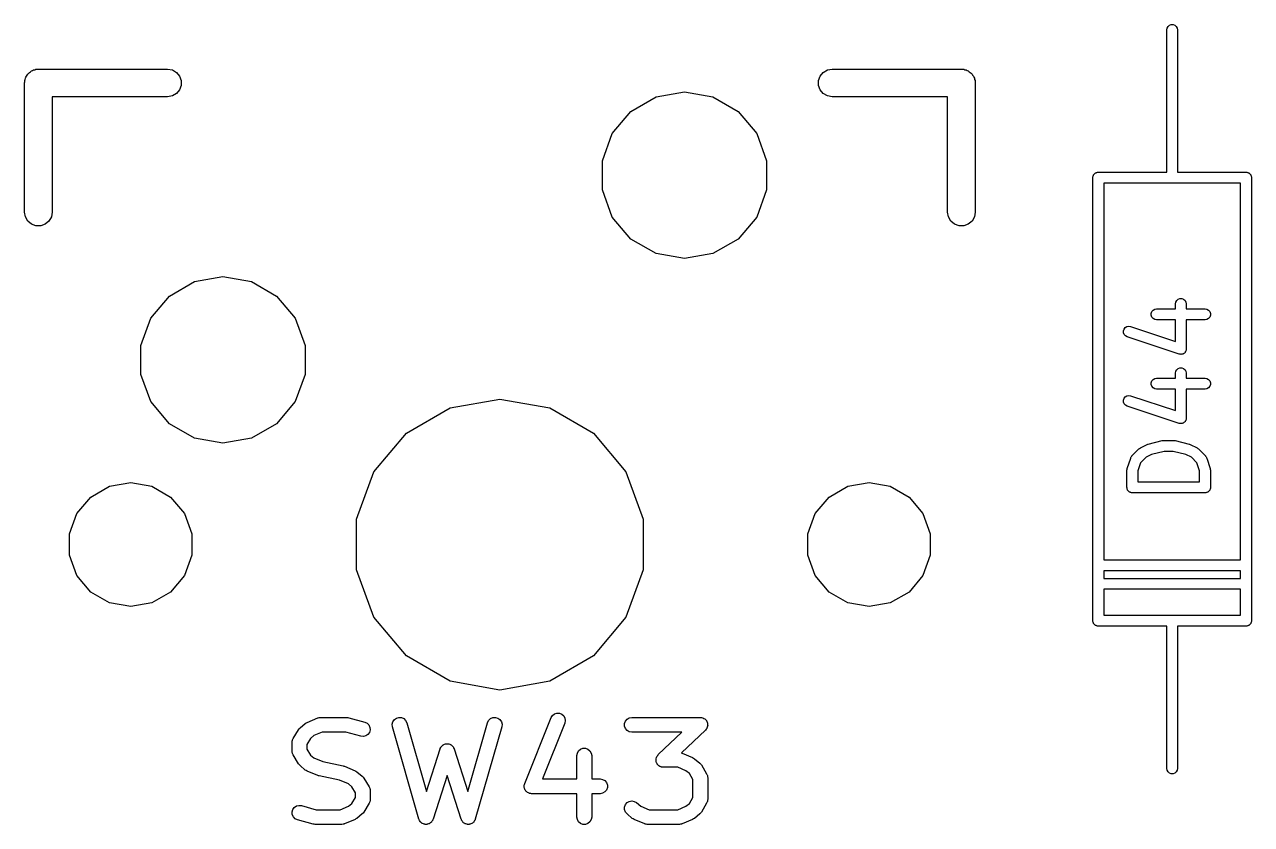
# Model space of a CAD drawing. Extents: x 30 to 168, y -145 to -27.
# Drawn here: x 95.21 to 112.09, y -120.85 to -109.85 of the extents above; entities that cross this region are included whole.
import ezdxf

# ---------------------------------------------------------------- set-up
doc = ezdxf.new("R2010")
doc.units = 0
doc.header["$MEASUREMENT"] = 0
doc.layers.add('BLACK', color=7, linetype='CONTINUOUS')

msp = doc.modelspace()

# ---------------------------------------------------------------- linework, layer by layer
at = {"layer": 'Black'}
for p, q in [((110.925, -109.92), (110.93, -109.894)), ((110.93, -109.894), (110.943, -109.872)), ((110.943, -109.872), (110.962, -109.855)), ((110.962, -109.855), (110.987, -109.846)), ((110.987, -109.846), (111.013, -109.846)), ((111.013, -109.846), (111.037, -109.855)), ((111.037, -109.855), (111.057, -109.872)), ((111.057, -109.872), (111.07, -109.894)), ((111.07, -109.894), (111.075, -109.92)), ((110.925, -111.19), (110.925, -109.92)), ((111.075, -109.92), (111.075, -111.19)), ((95.221, -110.585), (95.2293, -110.57)), ((95.2293, -110.57), (95.235, -110.555)), ((95.235, -110.555), (95.2457, -110.542)), ((95.2457, -110.542), (95.2541, -110.528)), ((95.2541, -110.528), (95.2668, -110.517)), ((95.2668, -110.517), (95.2775, -110.504)), ((95.2775, -110.504), (95.292, -110.496)), ((95.292, -110.496), (95.3047, -110.485)), ((95.3047, -110.485), (95.3204, -110.479)), ((95.3204, -110.479), (95.3348, -110.471)), ((95.3348, -110.471), (95.3513, -110.468)), ((95.3513, -110.468), (95.3669, -110.462)), ((95.3669, -110.462), (95.3836, -110.462)), ((95.3836, -110.462), (95.4, -110.459)), ((95.4, -110.459), (97.178, -110.459)), ((97.178, -110.459), (97.2432, -110.471)), ((97.2432, -110.471), (97.3005, -110.504)), ((97.3005, -110.504), (97.343, -110.555)), ((97.343, -110.555), (97.3656, -110.617)), ((106.134, -110.617), (106.157, -110.555)), ((106.157, -110.555), (106.2, -110.504)), ((106.2, -110.504), (106.257, -110.471)), ((106.257, -110.471), (106.322, -110.459)), ((106.322, -110.459), (108.1, -110.459)), ((108.1, -110.459), (108.116, -110.462)), ((108.116, -110.462), (108.133, -110.462)), ((108.133, -110.462), (108.149, -110.468)), ((108.149, -110.468), (108.165, -110.471)), ((108.165, -110.471), (108.18, -110.479)), ((108.18, -110.479), (108.195, -110.485)), ((108.195, -110.485), (108.208, -110.496)), ((108.208, -110.496), (108.222, -110.504)), ((108.222, -110.504), (108.233, -110.517)), ((108.233, -110.517), (108.246, -110.528)), ((108.246, -110.528), (108.254, -110.542)), ((108.254, -110.542), (108.265, -110.555)), ((108.265, -110.555), (108.271, -110.57)), ((108.271, -110.57), (108.279, -110.585)), ((95.2095, -110.65), (95.2124, -110.634)), ((95.2095, -112.428), (95.2095, -110.65)), ((95.2124, -110.617), (95.2181, -110.601)), ((95.2124, -110.634), (95.2124, -110.617)), ((95.2181, -110.601), (95.221, -110.585)), ((97.3656, -110.683), (97.343, -110.745)), ((97.3656, -110.617), (97.3656, -110.683)), ((106.134, -110.683), (106.134, -110.617)), ((106.157, -110.745), (106.134, -110.683)), ((108.279, -110.585), (108.282, -110.601)), ((108.282, -110.601), (108.288, -110.617)), ((108.288, -110.617), (108.288, -110.634)), ((108.288, -110.634), (108.29, -110.65)), ((108.29, -110.65), (108.29, -112.428)), ((97.178, -110.84), (95.5905, -110.84)), ((95.5905, -110.84), (95.5905, -112.428)), ((97.2432, -110.829), (97.178, -110.84)), ((97.3005, -110.796), (97.2432, -110.829)), ((97.343, -110.745), (97.3005, -110.796)), ((103.552, -111.041), (103.898, -110.842)), ((103.898, -110.842), (104.29, -110.773)), ((104.29, -110.773), (104.682, -110.842)), ((104.682, -110.842), (105.028, -111.041)), ((106.2, -110.796), (106.157, -110.745)), ((106.257, -110.829), (106.2, -110.796)), ((106.322, -110.84), (106.257, -110.829)), ((107.909, -110.84), (106.322, -110.84)), ((107.909, -112.428), (107.909, -110.84)), ((103.296, -111.346), (103.552, -111.041)), ((105.028, -111.041), (105.284, -111.346)), ((110.925, -111.877), (110.925, -111.19)), ((111.075, -111.19), (111.075, -111.877)), ((103.16, -111.721), (103.296, -111.346)), ((105.284, -111.346), (105.42, -111.721)), ((103.16, -112.119), (103.16, -111.721)), ((105.42, -111.721), (105.42, -112.119)), ((109.914, -111.926), (109.917, -111.921)), ((109.917, -111.921), (109.919, -111.914)), ((109.919, -111.914), (109.923, -111.909)), ((109.923, -111.909), (109.927, -111.904)), ((109.927, -111.904), (109.932, -111.9)), ((109.932, -111.9), (109.936, -111.895)), ((109.936, -111.895), (109.941, -111.891)), ((109.941, -111.891), (109.947, -111.887)), ((109.947, -111.887), (109.953, -111.885)), ((109.953, -111.885), (109.958, -111.882)), ((109.958, -111.882), (109.965, -111.88)), ((109.965, -111.88), (109.971, -111.878)), ((109.971, -111.878), (109.978, -111.878)), ((109.978, -111.878), (109.984, -111.877)), ((109.984, -111.877), (110.925, -111.877)), ((111.075, -111.877), (112.016, -111.877)), ((112.016, -111.877), (112.022, -111.878)), ((112.022, -111.878), (112.029, -111.878)), ((112.029, -111.878), (112.035, -111.88)), ((112.035, -111.88), (112.042, -111.882)), ((112.042, -111.882), (112.047, -111.885)), ((112.047, -111.885), (112.053, -111.887)), ((112.053, -111.887), (112.059, -111.891)), ((112.059, -111.891), (112.064, -111.895)), ((112.064, -111.895), (112.068, -111.9)), ((112.068, -111.9), (112.073, -111.904)), ((112.073, -111.904), (112.077, -111.909)), ((112.077, -111.909), (112.081, -111.914)), ((112.081, -111.914), (112.083, -111.921)), ((112.083, -111.921), (112.086, -111.926)), ((109.909, -111.952), (109.91, -111.946)), ((109.909, -118.048), (109.909, -111.952)), ((109.91, -111.939), (109.912, -111.933)), ((109.91, -111.946), (109.91, -111.939)), ((109.912, -111.933), (109.914, -111.926)), ((111, -112.027), (110.059, -112.027)), ((110.059, -112.027), (110.059, -117.211)), ((111.941, -112.027), (111, -112.027)), ((111.941, -117.211), (111.941, -112.027)), ((112.086, -111.926), (112.088, -111.933)), ((112.088, -111.933), (112.09, -111.939)), ((112.09, -111.939), (112.09, -111.946)), ((112.09, -111.946), (112.091, -111.952)), ((112.091, -111.952), (112.091, -118.048)), ((103.296, -112.494), (103.16, -112.119)), ((105.42, -112.119), (105.284, -112.494)), ((95.221, -112.493), (95.2095, -112.428)), ((95.5905, -112.428), (95.579, -112.493)), ((107.921, -112.493), (107.909, -112.428)), ((108.29, -112.428), (108.279, -112.493)), ((95.2541, -112.55), (95.221, -112.493)), ((95.3047, -112.593), (95.2541, -112.55)), ((95.3669, -112.616), (95.3047, -112.593)), ((95.4952, -112.593), (95.4331, -112.616)), ((95.5459, -112.55), (95.4952, -112.593)), ((95.579, -112.493), (95.5459, -112.55)), ((103.552, -112.799), (103.296, -112.494)), ((105.284, -112.494), (105.028, -112.799)), ((107.954, -112.55), (107.921, -112.493)), ((108.005, -112.593), (107.954, -112.55)), ((108.067, -112.616), (108.005, -112.593)), ((108.195, -112.593), (108.133, -112.616)), ((108.246, -112.55), (108.195, -112.593)), ((108.279, -112.493), (108.246, -112.55)), ((95.4331, -112.616), (95.3669, -112.616)), ((108.133, -112.616), (108.067, -112.616)), ((103.898, -112.998), (103.552, -112.799)), ((105.028, -112.799), (104.682, -112.998)), ((104.29, -113.067), (103.898, -112.998)), ((104.682, -112.998), (104.29, -113.067)), ((97.2025, -113.581), (97.5476, -113.382)), ((97.5476, -113.382), (97.94, -113.313)), ((97.94, -113.313), (98.3324, -113.382)), ((98.3324, -113.382), (98.6775, -113.581)), ((96.9464, -113.886), (97.2025, -113.581)), ((98.6775, -113.581), (98.9336, -113.886)), ((110.721, -113.796), (110.738, -113.776)), ((110.738, -113.776), (110.76, -113.763)), ((110.76, -113.763), (110.786, -113.758)), ((110.786, -113.758), (111.044, -113.758)), ((111.044, -113.69), (111.049, -113.665)), ((111.044, -113.758), (111.044, -113.69)), ((111.049, -113.665), (111.062, -113.642)), ((111.062, -113.642), (111.082, -113.626)), ((111.082, -113.626), (111.106, -113.617)), ((111.106, -113.617), (111.132, -113.617)), ((111.132, -113.617), (111.157, -113.626)), ((111.157, -113.626), (111.177, -113.642)), ((111.177, -113.642), (111.19, -113.665)), ((111.19, -113.665), (111.194, -113.69)), ((111.194, -113.69), (111.194, -113.758)), ((111.194, -113.758), (111.452, -113.758)), ((111.452, -113.758), (111.478, -113.763)), ((111.478, -113.763), (111.501, -113.776)), ((111.501, -113.776), (111.517, -113.796)), ((96.8101, -114.261), (96.9464, -113.886)), ((98.9336, -113.886), (99.0699, -114.261)), ((110.712, -113.82), (110.721, -113.796)), ((110.712, -113.846), (110.712, -113.82)), ((110.721, -113.871), (110.712, -113.846)), ((110.738, -113.891), (110.721, -113.871)), ((110.76, -113.904), (110.738, -113.891)), ((110.786, -113.908), (110.76, -113.904)), ((111.044, -113.908), (110.786, -113.908)), ((111.044, -114.205), (111.044, -113.908)), ((111.452, -113.908), (111.194, -113.908)), ((111.194, -113.908), (111.194, -114.31)), ((111.478, -113.904), (111.452, -113.908)), ((111.501, -113.891), (111.478, -113.904)), ((111.517, -113.871), (111.501, -113.891)), ((111.517, -113.796), (111.526, -113.82)), ((111.526, -113.846), (111.517, -113.871)), ((111.526, -113.82), (111.526, -113.846)), ((110.331, -114.06), (110.339, -114.036)), ((110.331, -114.086), (110.331, -114.06)), ((110.341, -114.111), (110.331, -114.086)), ((110.339, -114.036), (110.355, -114.015)), ((110.358, -114.13), (110.341, -114.111)), ((110.355, -114.015), (110.377, -114.002)), ((110.377, -114.002), (110.403, -113.996)), ((110.403, -113.996), (110.428, -114)), ((110.428, -114), (111.044, -114.205)), ((96.8101, -114.659), (96.8101, -114.261)), ((99.0699, -114.261), (99.0699, -114.659)), ((110.381, -114.143), (110.358, -114.13)), ((111.095, -114.381), (110.381, -114.143)), ((111.101, -114.381), (111.095, -114.381)), ((111.106, -114.383), (111.101, -114.381)), ((111.114, -114.383), (111.106, -114.383)), ((111.121, -114.384), (111.114, -114.383)), ((111.127, -114.383), (111.121, -114.384)), ((111.132, -114.383), (111.127, -114.383)), ((111.139, -114.381), (111.132, -114.383)), ((111.147, -114.379), (111.139, -114.381)), ((111.151, -114.376), (111.147, -114.379)), ((111.157, -114.374), (111.151, -114.376)), ((111.162, -114.37), (111.157, -114.374)), ((111.169, -114.366), (111.162, -114.37)), ((111.172, -114.361), (111.169, -114.366)), ((111.177, -114.358), (111.172, -114.361)), ((111.18, -114.351), (111.177, -114.358)), ((111.185, -114.345), (111.18, -114.351)), ((111.187, -114.34), (111.185, -114.345)), ((111.19, -114.335), (111.187, -114.34)), ((111.191, -114.328), (111.19, -114.335)), ((111.193, -114.321), (111.191, -114.328)), ((111.194, -114.31), (111.193, -114.315)), ((111.193, -114.315), (111.193, -114.321)), ((111.044, -114.643), (111.049, -114.617)), ((111.049, -114.617), (111.062, -114.595)), ((111.062, -114.595), (111.082, -114.578)), ((111.082, -114.578), (111.106, -114.569)), ((111.106, -114.569), (111.132, -114.569)), ((111.132, -114.569), (111.157, -114.578)), ((111.157, -114.578), (111.177, -114.595)), ((111.177, -114.595), (111.19, -114.617)), ((111.19, -114.617), (111.194, -114.643)), ((96.9464, -115.034), (96.8101, -114.659)), ((99.0699, -114.659), (98.9336, -115.034)), ((110.712, -114.773), (110.721, -114.748)), ((110.712, -114.799), (110.712, -114.773)), ((110.721, -114.748), (110.738, -114.728)), ((110.738, -114.728), (110.76, -114.715)), ((110.76, -114.715), (110.786, -114.711)), ((110.786, -114.711), (111.044, -114.711)), ((111.044, -114.711), (111.044, -114.643)), ((111.194, -114.643), (111.194, -114.711)), ((111.194, -114.711), (111.452, -114.711)), ((111.452, -114.711), (111.478, -114.715)), ((111.478, -114.715), (111.501, -114.728)), ((111.501, -114.728), (111.517, -114.748)), ((111.517, -114.748), (111.526, -114.773)), ((111.526, -114.773), (111.526, -114.799)), ((110.355, -114.968), (110.377, -114.954)), ((110.377, -114.954), (110.403, -114.949)), ((110.403, -114.949), (110.428, -114.953)), ((110.428, -114.953), (111.044, -115.158)), ((110.721, -114.823), (110.712, -114.799)), ((110.738, -114.843), (110.721, -114.823)), ((110.76, -114.856), (110.738, -114.843)), ((110.786, -114.861), (110.76, -114.856)), ((111.044, -114.861), (110.786, -114.861)), ((111.044, -115.158), (111.044, -114.861)), ((111.452, -114.861), (111.194, -114.861)), ((111.194, -114.861), (111.194, -115.262)), ((111.478, -114.856), (111.452, -114.861)), ((111.501, -114.843), (111.478, -114.856)), ((111.517, -114.823), (111.501, -114.843)), ((111.526, -114.799), (111.517, -114.823)), ((97.2025, -115.339), (96.9464, -115.034)), ((98.9336, -115.034), (98.6775, -115.339)), ((100.463, -115.467), (101.065, -115.119)), ((101.065, -115.119), (101.75, -114.998)), ((101.75, -114.998), (102.435, -115.119)), ((102.435, -115.119), (103.037, -115.467)), ((110.331, -115.013), (110.339, -114.988)), ((110.331, -115.039), (110.331, -115.013)), ((110.341, -115.063), (110.331, -115.039)), ((110.339, -114.988), (110.355, -114.968)), ((110.358, -115.083), (110.341, -115.063)), ((110.381, -115.095), (110.358, -115.083)), ((111.095, -115.333), (110.381, -115.095)), ((111.185, -115.298), (111.18, -115.304)), ((111.187, -115.292), (111.185, -115.298)), ((111.19, -115.288), (111.187, -115.292)), ((111.191, -115.28), (111.19, -115.288)), ((111.193, -115.273), (111.191, -115.28)), ((111.194, -115.262), (111.193, -115.267)), ((111.193, -115.267), (111.193, -115.273)), ((97.5476, -115.538), (97.2025, -115.339)), ((98.6775, -115.339), (98.3324, -115.538)), ((100.017, -115.999), (100.463, -115.467)), ((103.037, -115.467), (103.483, -115.999)), ((111.101, -115.334), (111.095, -115.333)), ((111.106, -115.336), (111.101, -115.334)), ((111.114, -115.336), (111.106, -115.336)), ((111.121, -115.337), (111.114, -115.336)), ((111.127, -115.336), (111.121, -115.337)), ((111.132, -115.336), (111.127, -115.336)), ((111.139, -115.333), (111.132, -115.336)), ((111.147, -115.332), (111.139, -115.333)), ((111.151, -115.329), (111.147, -115.332)), ((111.157, -115.327), (111.151, -115.329)), ((111.162, -115.322), (111.157, -115.327)), ((111.169, -115.318), (111.162, -115.322)), ((111.172, -115.314), (111.169, -115.318)), ((111.177, -115.31), (111.172, -115.314)), ((111.18, -115.304), (111.177, -115.31)), ((97.94, -115.607), (97.5476, -115.538)), ((98.3324, -115.538), (97.94, -115.607)), ((110.562, -115.671), (110.657, -115.623)), ((110.657, -115.623), (110.665, -115.621)), ((110.665, -115.621), (110.672, -115.618)), ((110.672, -115.618), (110.863, -115.57)), ((110.863, -115.57), (110.872, -115.569)), ((110.872, -115.569), (110.881, -115.568)), ((110.881, -115.568), (111.024, -115.568)), ((111.024, -115.568), (111.033, -115.569)), ((111.033, -115.569), (111.042, -115.57)), ((111.042, -115.57), (111.232, -115.618)), ((111.232, -115.618), (111.24, -115.621)), ((111.24, -115.621), (111.248, -115.623)), ((111.248, -115.623), (111.343, -115.671)), ((110.429, -115.81), (110.431, -115.806)), ((110.431, -115.806), (110.432, -115.802)), ((110.432, -115.802), (110.437, -115.794)), ((110.437, -115.794), (110.441, -115.787)), ((110.441, -115.787), (110.444, -115.784)), ((110.444, -115.784), (110.447, -115.78)), ((110.447, -115.78), (110.542, -115.685)), ((110.542, -115.685), (110.552, -115.678)), ((110.552, -115.678), (110.562, -115.671)), ((110.64, -115.8), (110.566, -115.874)), ((110.717, -115.761), (110.64, -115.8)), ((110.89, -115.718), (110.717, -115.761)), ((111.015, -115.718), (110.89, -115.718)), ((111.188, -115.761), (111.015, -115.718)), ((111.265, -115.8), (111.188, -115.761)), ((111.339, -115.874), (111.265, -115.8)), ((111.343, -115.671), (111.353, -115.678)), ((111.353, -115.678), (111.363, -115.685)), ((111.363, -115.685), (111.458, -115.78)), ((111.458, -115.78), (111.46, -115.784)), ((111.46, -115.784), (111.464, -115.787)), ((111.464, -115.787), (111.468, -115.794)), ((111.468, -115.794), (111.473, -115.802)), ((111.473, -115.802), (111.474, -115.806)), ((111.474, -115.806), (111.476, -115.81)), ((110.377, -115.976), (110.379, -115.964)), ((110.379, -115.964), (110.381, -115.952)), ((110.381, -115.952), (110.429, -115.81)), ((110.566, -115.874), (110.527, -115.988)), ((111.377, -115.988), (111.339, -115.874)), ((111.476, -115.81), (111.524, -115.952)), ((111.524, -115.952), (111.525, -115.964)), ((111.525, -115.964), (111.527, -115.976)), ((99.7789, -116.652), (100.017, -115.999)), ((103.483, -115.999), (103.721, -116.652)), ((110.377, -116.214), (110.377, -115.976)), ((110.527, -115.988), (110.527, -116.139)), ((110.527, -116.139), (111.377, -116.139)), ((111.377, -116.139), (111.377, -115.988)), ((111.527, -115.976), (111.527, -116.214)), ((96.121, -116.346), (96.3779, -116.197)), ((96.3779, -116.197), (96.67, -116.146)), ((96.67, -116.146), (96.9621, -116.197)), ((96.9621, -116.197), (97.219, -116.346)), ((106.281, -116.346), (106.538, -116.197)), ((106.538, -116.197), (106.83, -116.146)), ((106.83, -116.146), (107.122, -116.197)), ((107.122, -116.197), (107.379, -116.346)), ((110.379, -116.221), (110.377, -116.214)), ((110.379, -116.227), (110.379, -116.221)), ((110.381, -116.233), (110.379, -116.227)), ((110.382, -116.24), (110.381, -116.233)), ((110.385, -116.246), (110.382, -116.24)), ((110.387, -116.252), (110.385, -116.246)), ((110.392, -116.257), (110.387, -116.252)), ((110.395, -116.262), (110.392, -116.257)), ((110.4, -116.267), (110.395, -116.262)), ((110.404, -116.272), (110.4, -116.267)), ((110.41, -116.275), (110.404, -116.272)), ((110.415, -116.279), (110.41, -116.275)), ((110.421, -116.281), (110.415, -116.279)), ((110.427, -116.285), (110.421, -116.281)), ((110.433, -116.286), (110.427, -116.285)), ((110.439, -116.288), (110.433, -116.286)), ((110.446, -116.288), (110.439, -116.288)), ((110.452, -116.289), (110.446, -116.288)), ((111.452, -116.289), (110.452, -116.289)), ((111.459, -116.288), (111.452, -116.289)), ((111.465, -116.288), (111.459, -116.288)), ((111.472, -116.286), (111.465, -116.288)), ((111.478, -116.285), (111.472, -116.286)), ((111.484, -116.281), (111.478, -116.285)), ((111.49, -116.279), (111.484, -116.281)), ((111.495, -116.275), (111.49, -116.279)), ((111.501, -116.272), (111.495, -116.275)), ((111.505, -116.267), (111.501, -116.272)), ((111.51, -116.262), (111.505, -116.267)), ((111.513, -116.257), (111.51, -116.262)), ((111.517, -116.252), (111.513, -116.257)), ((111.52, -116.246), (111.517, -116.252)), ((111.523, -116.24), (111.52, -116.246)), ((111.524, -116.233), (111.523, -116.24)), ((111.526, -116.227), (111.524, -116.233)), ((111.527, -116.214), (111.526, -116.221)), ((111.526, -116.221), (111.526, -116.227)), ((95.9303, -116.573), (96.121, -116.346)), ((97.219, -116.346), (97.4097, -116.573)), ((106.09, -116.573), (106.281, -116.346)), ((107.379, -116.346), (107.57, -116.573)), ((95.8288, -116.852), (95.9303, -116.573)), ((97.4097, -116.573), (97.5112, -116.852)), ((105.989, -116.852), (106.09, -116.573)), ((107.57, -116.573), (107.671, -116.852)), ((99.7789, -117.348), (99.7789, -116.652)), ((103.721, -116.652), (103.721, -117.348)), ((95.8288, -117.148), (95.8288, -116.852)), ((97.5112, -116.852), (97.5112, -117.148)), ((105.989, -117.148), (105.989, -116.852)), ((107.671, -116.852), (107.671, -117.148)), ((95.9303, -117.427), (95.8288, -117.148)), ((97.5112, -117.148), (97.4097, -117.427)), ((106.09, -117.427), (105.989, -117.148)), ((107.671, -117.148), (107.57, -117.427)), ((110.059, -117.211), (111.941, -117.211)), ((96.121, -117.654), (95.9303, -117.427)), ((97.4097, -117.427), (97.219, -117.654)), ((100.017, -118.001), (99.7789, -117.348)), ((103.721, -117.348), (103.483, -118.001)), ((106.281, -117.654), (106.09, -117.427)), ((107.57, -117.427), (107.379, -117.654)), ((110.059, -117.361), (110.059, -117.465)), ((111.941, -117.361), (110.059, -117.361)), ((110.059, -117.465), (111.941, -117.465)), ((111.941, -117.465), (111.941, -117.361)), ((96.3779, -117.803), (96.121, -117.654)), ((97.219, -117.654), (96.9621, -117.803)), ((106.538, -117.803), (106.281, -117.654)), ((107.379, -117.654), (107.122, -117.803)), ((111.941, -117.615), (110.059, -117.615)), ((110.059, -117.615), (110.059, -117.973)), ((111.941, -117.973), (111.941, -117.615)), ((96.67, -117.854), (96.3779, -117.803)), ((96.9621, -117.803), (96.67, -117.854)), ((106.83, -117.854), (106.538, -117.803)), ((107.122, -117.803), (106.83, -117.854)), ((100.463, -118.533), (100.017, -118.001)), ((103.483, -118.001), (103.037, -118.533)), ((110.059, -117.973), (111, -117.973)), ((111, -117.973), (111.941, -117.973)), ((109.91, -118.054), (109.909, -118.048)), ((109.91, -118.061), (109.91, -118.054)), ((109.912, -118.067), (109.91, -118.061)), ((109.914, -118.074), (109.912, -118.067)), ((109.917, -118.079), (109.914, -118.074)), ((109.919, -118.085), (109.917, -118.079)), ((109.923, -118.091), (109.919, -118.085)), ((109.927, -118.096), (109.923, -118.091)), ((109.932, -118.1), (109.927, -118.096)), ((109.936, -118.105), (109.932, -118.1)), ((109.941, -118.109), (109.936, -118.105)), ((109.947, -118.113), (109.941, -118.109)), ((109.953, -118.115), (109.947, -118.113)), ((109.958, -118.118), (109.953, -118.115)), ((109.965, -118.12), (109.958, -118.118)), ((109.971, -118.122), (109.965, -118.12)), ((109.978, -118.122), (109.971, -118.122)), ((109.984, -118.123), (109.978, -118.122)), ((110.925, -118.123), (109.984, -118.123)), ((110.925, -118.81), (110.925, -118.123)), ((112.016, -118.123), (111.075, -118.123)), ((111.075, -118.123), (111.075, -118.81)), ((112.022, -118.122), (112.016, -118.123)), ((112.029, -118.122), (112.022, -118.122)), ((112.035, -118.12), (112.029, -118.122)), ((112.042, -118.118), (112.035, -118.12)), ((112.047, -118.115), (112.042, -118.118)), ((112.053, -118.113), (112.047, -118.115)), ((112.059, -118.109), (112.053, -118.113)), ((112.064, -118.105), (112.059, -118.109)), ((112.068, -118.1), (112.064, -118.105)), ((112.073, -118.096), (112.068, -118.1)), ((112.077, -118.091), (112.073, -118.096)), ((112.081, -118.085), (112.077, -118.091)), ((112.083, -118.079), (112.081, -118.085)), ((112.086, -118.074), (112.083, -118.079)), ((112.088, -118.067), (112.086, -118.074)), ((112.09, -118.061), (112.088, -118.067)), ((112.091, -118.048), (112.09, -118.054)), ((112.09, -118.054), (112.09, -118.061)), ((101.065, -118.881), (100.463, -118.533)), ((103.037, -118.533), (102.435, -118.881)), ((110.925, -120.08), (110.925, -118.81)), ((111.075, -118.81), (111.075, -120.08)), ((101.75, -119.002), (101.065, -118.881)), ((102.435, -118.881), (101.75, -119.002)), ((102.454, -119.381), (102.473, -119.351)), ((102.473, -119.351), (102.5, -119.33)), ((102.5, -119.33), (102.534, -119.318)), ((102.534, -119.318), (102.569, -119.32)), ((102.569, -119.32), (102.602, -119.333)), ((102.602, -119.333), (102.628, -119.356)), ((98.9998, -119.522), (99.0724, -119.462)), ((99.0724, -119.462), (99.0856, -119.454)), ((99.0856, -119.454), (99.0984, -119.446)), ((99.0984, -119.446), (99.2435, -119.386)), ((99.2435, -119.386), (99.2458, -119.385)), ((99.2458, -119.385), (99.2478, -119.384)), ((99.2478, -119.384), (99.2629, -119.381)), ((99.2629, -119.381), (99.2779, -119.378)), ((99.2779, -119.378), (99.2803, -119.378)), ((99.2803, -119.378), (99.2826, -119.378)), ((99.2826, -119.378), (99.6454, -119.378)), ((99.6454, -119.378), (99.659, -119.38)), ((99.659, -119.38), (99.6726, -119.382)), ((99.6726, -119.382), (99.8903, -119.442)), ((99.8903, -119.442), (99.9222, -119.457)), ((99.9222, -119.457), (99.9469, -119.482)), ((99.9469, -119.482), (99.9615, -119.515)), ((99.9615, -119.515), (99.9643, -119.55)), ((100.27, -119.472), (100.278, -119.438)), ((100.273, -119.507), (100.27, -119.472)), ((100.636, -120.777), (100.273, -119.507)), ((100.278, -119.438), (100.298, -119.409)), ((100.298, -119.409), (100.327, -119.388)), ((100.327, -119.388), (100.361, -119.378)), ((100.361, -119.378), (100.396, -119.381)), ((100.396, -119.381), (100.428, -119.395)), ((100.428, -119.395), (100.453, -119.42)), ((100.453, -119.42), (100.469, -119.452)), ((100.469, -119.452), (100.74, -120.399)), ((101.309, -120.399), (101.58, -119.452)), ((101.775, -119.507), (101.412, -120.777)), ((101.58, -119.452), (101.595, -119.42)), ((101.595, -119.42), (101.621, -119.395)), ((101.621, -119.395), (101.653, -119.381)), ((101.653, -119.381), (101.688, -119.378)), ((101.688, -119.378), (101.722, -119.388)), ((101.722, -119.388), (101.75, -119.409)), ((101.75, -119.409), (101.77, -119.438)), ((101.77, -119.438), (101.779, -119.472)), ((101.779, -119.472), (101.775, -119.507)), ((102.091, -120.288), (102.454, -119.381)), ((102.643, -119.457), (102.335, -120.225)), ((102.628, -119.356), (102.645, -119.387)), ((102.65, -119.422), (102.643, -119.457)), ((102.645, -119.387), (102.65, -119.422)), ((103.464, -119.462), (103.476, -119.429)), ((103.464, -119.497), (103.464, -119.462)), ((103.476, -119.53), (103.464, -119.497)), ((103.476, -119.429), (103.499, -119.402)), ((103.499, -119.402), (103.53, -119.384)), ((103.53, -119.384), (103.564, -119.378)), ((103.564, -119.378), (104.508, -119.378)), ((104.508, -119.378), (104.522, -119.38)), ((104.522, -119.38), (104.536, -119.382)), ((104.536, -119.382), (104.539, -119.383)), ((104.539, -119.383), (104.542, -119.384)), ((104.542, -119.384), (104.555, -119.391)), ((104.555, -119.391), (104.568, -119.398)), ((104.568, -119.398), (104.57, -119.4)), ((104.57, -119.4), (104.573, -119.402)), ((104.573, -119.402), (104.582, -119.413)), ((104.582, -119.413), (104.592, -119.423)), ((104.592, -119.423), (104.594, -119.426)), ((104.594, -119.426), (104.596, -119.429)), ((104.596, -119.429), (104.601, -119.442)), ((104.603, -119.511), (104.599, -119.525)), ((104.601, -119.442), (104.606, -119.456)), ((104.608, -119.497), (104.603, -119.511)), ((104.606, -119.456), (104.607, -119.459)), ((104.607, -119.459), (104.608, -119.462)), ((104.608, -119.462), (104.608, -119.476)), ((104.608, -119.476), (104.609, -119.491)), ((104.609, -119.491), (104.608, -119.494)), ((104.608, -119.494), (104.608, -119.497)), ((98.8954, -119.695), (98.8968, -119.687)), ((98.8968, -119.687), (98.9017, -119.678)), ((98.9017, -119.678), (98.9052, -119.669)), ((98.9052, -119.669), (98.9777, -119.548)), ((98.9777, -119.548), (98.9888, -119.535)), ((98.9888, -119.535), (98.9998, -119.522)), ((99.1431, -119.668), (99.0939, -119.75)), ((99.1907, -119.628), (99.1431, -119.668)), ((99.3029, -119.581), (99.1907, -119.628)), ((99.6316, -119.581), (99.3029, -119.581)), ((99.8359, -119.638), (99.6316, -119.581)), ((99.8711, -119.641), (99.8359, -119.638)), ((99.9052, -119.632), (99.8711, -119.641)), ((99.9343, -119.612), (99.9052, -119.632)), ((99.9548, -119.584), (99.9343, -119.612)), ((99.9643, -119.55), (99.9548, -119.584)), ((103.499, -119.557), (103.476, -119.53)), ((103.53, -119.575), (103.499, -119.557)), ((103.564, -119.581), (103.53, -119.575)), ((104.254, -119.581), (103.564, -119.581)), ((103.93, -119.89), (104.254, -119.581)), ((104.578, -119.553), (104.248, -119.867)), ((104.586, -119.541), (104.578, -119.553)), ((104.596, -119.53), (104.586, -119.541)), ((104.597, -119.527), (104.596, -119.53)), ((104.599, -119.525), (104.597, -119.527)), ((98.8907, -119.721), (98.8924, -119.712)), ((98.8907, -119.842), (98.8907, -119.721)), ((98.8924, -119.852), (98.8907, -119.842)), ((98.8924, -119.712), (98.8925, -119.702)), ((98.8925, -119.862), (98.8924, -119.852)), ((98.8925, -119.702), (98.8954, -119.695)), ((99.0939, -119.75), (99.0939, -119.814)), ((99.0939, -119.814), (99.1431, -119.896)), ((100.74, -120.399), (100.928, -119.811)), ((100.928, -119.811), (100.929, -119.808)), ((100.929, -119.808), (100.93, -119.804)), ((100.93, -119.804), (100.938, -119.792)), ((100.938, -119.792), (100.944, -119.78)), ((100.944, -119.78), (100.947, -119.777)), ((100.947, -119.777), (100.949, -119.774)), ((100.949, -119.774), (100.96, -119.766)), ((100.96, -119.766), (100.97, -119.756)), ((100.97, -119.756), (100.974, -119.755)), ((100.974, -119.755), (100.977, -119.752)), ((100.977, -119.752), (100.99, -119.748)), ((100.99, -119.748), (101.003, -119.743)), ((101.003, -119.743), (101.007, -119.743)), ((101.007, -119.743), (101.011, -119.742)), ((101.011, -119.742), (101.024, -119.742)), ((101.024, -119.742), (101.038, -119.742)), ((101.038, -119.742), (101.042, -119.743)), ((101.042, -119.743), (101.046, -119.743)), ((101.046, -119.743), (101.059, -119.748)), ((101.059, -119.748), (101.072, -119.752)), ((101.072, -119.752), (101.075, -119.755)), ((101.075, -119.755), (101.079, -119.756)), ((101.079, -119.756), (101.089, -119.766)), ((101.089, -119.766), (101.099, -119.774)), ((101.099, -119.774), (101.102, -119.777)), ((101.102, -119.777), (101.105, -119.78)), ((101.105, -119.78), (101.111, -119.792)), ((101.111, -119.792), (101.118, -119.804)), ((101.118, -119.804), (101.119, -119.808)), ((101.119, -119.808), (101.121, -119.811)), ((101.121, -119.811), (101.309, -120.399)), ((102.816, -119.868), (102.833, -119.838)), ((102.833, -119.838), (102.86, -119.815)), ((102.86, -119.815), (102.893, -119.803)), ((102.893, -119.803), (102.929, -119.803)), ((102.929, -119.803), (102.962, -119.815)), ((102.962, -119.815), (102.989, -119.838)), ((102.989, -119.838), (103.007, -119.868)), ((98.8954, -119.869), (98.8925, -119.862)), ((98.8968, -119.877), (98.8954, -119.869)), ((98.9017, -119.886), (98.8968, -119.877)), ((98.9052, -119.895), (98.9017, -119.886)), ((98.9777, -120.016), (98.9052, -119.895)), ((98.9889, -120.028), (98.9777, -120.016)), ((99.1431, -119.896), (99.1907, -119.936)), ((99.1907, -119.936), (99.3127, -119.987)), ((99.3127, -119.987), (99.5936, -120.045)), ((102.81, -119.903), (102.816, -119.868)), ((102.81, -120.225), (102.81, -119.903)), ((103.007, -119.868), (103.013, -119.903)), ((103.013, -119.903), (103.013, -120.225)), ((103.899, -119.952), (103.9, -119.949)), ((103.9, -119.966), (103.899, -119.952)), ((103.9, -119.946), (103.905, -119.932)), ((103.9, -119.949), (103.9, -119.946)), ((103.9, -119.981), (103.9, -119.966)), ((103.901, -119.984), (103.9, -119.981)), ((103.901, -119.987), (103.901, -119.984)), ((103.907, -120.001), (103.901, -119.987)), ((103.905, -119.932), (103.909, -119.918)), ((103.912, -120.014), (103.907, -120.001)), ((103.909, -119.918), (103.911, -119.916)), ((103.911, -119.916), (103.912, -119.913)), ((103.912, -119.913), (103.921, -119.901)), ((103.914, -120.017), (103.912, -120.014)), ((103.915, -120.02), (103.914, -120.017)), ((103.925, -120.03), (103.915, -120.02)), ((103.921, -119.901), (103.93, -119.89)), ((104.248, -119.867), (104.252, -119.868)), ((104.252, -119.868), (104.254, -119.869)), ((104.254, -119.869), (104.257, -119.87)), ((104.257, -119.87), (104.402, -119.93)), ((104.402, -119.93), (104.414, -119.938)), ((104.414, -119.938), (104.428, -119.946)), ((104.428, -119.946), (104.5, -120.006)), ((104.5, -120.006), (104.511, -120.019)), ((104.511, -120.019), (104.522, -120.032)), ((98.9998, -120.041), (98.9889, -120.028)), ((99.0724, -120.102), (98.9998, -120.041)), ((99.0856, -120.109), (99.0724, -120.102)), ((99.0984, -120.118), (99.0856, -120.109)), ((99.2435, -120.178), (99.0984, -120.118)), ((99.2529, -120.18), (99.2435, -120.178)), ((99.2618, -120.184), (99.2529, -120.18)), ((99.5427, -120.242), (99.2618, -120.184)), ((99.5936, -120.045), (99.6025, -120.049)), ((99.6025, -120.049), (99.6119, -120.051)), ((99.6119, -120.051), (99.7571, -120.111)), ((99.7571, -120.111), (99.7699, -120.12)), ((99.7699, -120.12), (99.783, -120.127)), ((99.783, -120.127), (99.8556, -120.188)), ((99.8556, -120.188), (99.8666, -120.201)), ((101.024, -120.176), (100.831, -120.78)), ((101.218, -120.78), (101.024, -120.176)), ((103.934, -120.041), (103.925, -120.03)), ((103.937, -120.043), (103.934, -120.041)), ((103.939, -120.045), (103.937, -120.043)), ((103.952, -120.052), (103.939, -120.045)), ((103.965, -120.059), (103.952, -120.052)), ((103.968, -120.059), (103.965, -120.059)), ((103.971, -120.061), (103.968, -120.059)), ((103.985, -120.062), (103.971, -120.061)), ((104, -120.065), (103.985, -120.062)), ((104.197, -120.065), (104, -120.065)), ((104.309, -120.112), (104.197, -120.065)), ((104.357, -120.151), (104.309, -120.112)), ((104.406, -120.233), (104.357, -120.151)), ((104.522, -120.032), (104.595, -120.153)), ((104.595, -120.153), (104.598, -120.162)), ((104.598, -120.162), (104.603, -120.17)), ((104.603, -120.17), (104.605, -120.178)), ((104.605, -120.178), (104.607, -120.186)), ((104.607, -120.186), (104.608, -120.196)), ((104.608, -120.196), (104.609, -120.205)), ((110.93, -120.106), (110.925, -120.08)), ((110.943, -120.128), (110.93, -120.106)), ((110.962, -120.145), (110.943, -120.128)), ((110.987, -120.154), (110.962, -120.145)), ((111.013, -120.154), (110.987, -120.154)), ((111.037, -120.145), (111.013, -120.154)), ((111.057, -120.128), (111.037, -120.145)), ((111.07, -120.106), (111.057, -120.128)), ((111.075, -120.08), (111.07, -120.106)), ((99.6648, -120.293), (99.5427, -120.242)), ((99.7123, -120.333), (99.6648, -120.293)), ((99.7615, -120.415), (99.7123, -120.333)), ((99.8666, -120.201), (99.8777, -120.213)), ((99.8777, -120.213), (99.9503, -120.334)), ((99.9503, -120.334), (99.9537, -120.343)), ((99.9537, -120.343), (99.9586, -120.352)), ((99.9586, -120.352), (99.96, -120.36)), ((99.96, -120.36), (99.9629, -120.367)), ((102.084, -120.323), (102.085, -120.316)), ((102.085, -120.333), (102.084, -120.323)), ((102.085, -120.309), (102.089, -120.299)), ((102.085, -120.316), (102.085, -120.309)), ((102.085, -120.344), (102.085, -120.333)), ((102.088, -120.351), (102.085, -120.344)), ((102.089, -120.358), (102.088, -120.351)), ((102.089, -120.299), (102.091, -120.288)), ((102.094, -120.367), (102.089, -120.358)), ((102.335, -120.225), (102.81, -120.225)), ((103.013, -120.225), (103.129, -120.225)), ((103.129, -120.225), (103.164, -120.231)), ((103.164, -120.231), (103.194, -120.248)), ((103.194, -120.248), (103.217, -120.275)), ((103.217, -120.275), (103.229, -120.309)), ((103.229, -120.344), (103.217, -120.377)), ((103.229, -120.309), (103.229, -120.344)), ((104.406, -120.479), (104.406, -120.233)), ((104.609, -120.205), (104.609, -120.508)), ((99.7123, -120.562), (99.7615, -120.479)), ((99.7615, -120.479), (99.7615, -120.415)), ((99.9629, -120.527), (99.96, -120.534)), ((99.9629, -120.367), (99.9631, -120.377)), ((99.9631, -120.517), (99.9629, -120.527)), ((99.9631, -120.377), (99.9647, -120.387)), ((99.9647, -120.508), (99.9631, -120.517)), ((99.9647, -120.387), (99.9647, -120.508)), ((102.097, -120.377), (102.094, -120.367)), ((102.102, -120.383), (102.097, -120.377)), ((102.106, -120.389), (102.102, -120.383)), ((102.113, -120.396), (102.106, -120.389)), ((102.12, -120.404), (102.113, -120.396)), ((102.126, -120.408), (102.12, -120.404)), ((102.132, -120.413), (102.126, -120.408)), ((102.142, -120.416), (102.132, -120.413)), ((102.151, -120.422), (102.142, -120.416)), ((102.158, -120.423), (102.151, -120.422)), ((102.165, -120.426), (102.158, -120.423)), ((102.175, -120.426), (102.165, -120.426)), ((102.185, -120.428), (102.175, -120.426)), ((102.81, -120.428), (102.185, -120.428)), ((102.81, -120.75), (102.81, -120.428)), ((103.129, -120.428), (103.013, -120.428)), ((103.013, -120.428), (103.013, -120.75)), ((103.164, -120.422), (103.129, -120.428)), ((103.194, -120.404), (103.164, -120.422)), ((103.217, -120.377), (103.194, -120.404)), ((103.499, -120.551), (103.529, -120.533)), ((103.529, -120.533), (103.564, -120.527)), ((103.564, -120.527), (103.599, -120.533)), ((103.599, -120.533), (103.629, -120.551)), ((104.357, -120.562), (104.406, -120.479)), ((104.607, -120.527), (104.605, -120.534)), ((104.608, -120.517), (104.607, -120.527)), ((104.609, -120.508), (104.608, -120.517)), ((98.8912, -120.679), (98.9006, -120.645)), ((98.8939, -120.714), (98.8912, -120.679)), ((98.9006, -120.645), (98.9211, -120.617)), ((98.9211, -120.617), (98.9502, -120.597)), ((98.9502, -120.597), (98.9844, -120.588)), ((98.9844, -120.588), (99.0195, -120.591)), ((99.0195, -120.591), (99.2238, -120.648)), ((99.2238, -120.648), (99.5525, -120.648)), ((99.5525, -120.648), (99.6648, -120.601)), ((99.6648, -120.601), (99.7123, -120.562)), ((99.8666, -120.694), (99.8556, -120.707)), ((99.8777, -120.681), (99.8666, -120.694)), ((99.9503, -120.56), (99.8777, -120.681)), ((99.9537, -120.551), (99.9503, -120.56)), ((99.9586, -120.542), (99.9537, -120.551)), ((99.96, -120.534), (99.9586, -120.542)), ((103.464, -120.611), (103.476, -120.578)), ((103.464, -120.647), (103.464, -120.611)), ((103.476, -120.68), (103.464, -120.647)), ((103.476, -120.578), (103.499, -120.551)), ((103.499, -120.707), (103.476, -120.68)), ((103.629, -120.551), (103.69, -120.601)), ((103.69, -120.601), (103.802, -120.648)), ((103.802, -120.648), (104.197, -120.648)), ((104.197, -120.648), (104.309, -120.601)), ((104.309, -120.601), (104.357, -120.562)), ((104.511, -120.694), (104.5, -120.707)), ((104.522, -120.681), (104.511, -120.694)), ((104.595, -120.56), (104.522, -120.681)), ((104.598, -120.551), (104.595, -120.56)), ((104.603, -120.542), (104.598, -120.551)), ((104.605, -120.534), (104.603, -120.542)), ((98.9085, -120.747), (98.8939, -120.714)), ((98.9333, -120.772), (98.9085, -120.747)), ((98.9651, -120.787), (98.9333, -120.772)), ((99.1828, -120.847), (98.9651, -120.787)), ((99.1965, -120.849), (99.1828, -120.847)), ((99.21, -120.851), (99.1965, -120.849)), ((99.5729, -120.851), (99.21, -120.851)), ((99.5752, -120.851), (99.5729, -120.851)), ((99.5775, -120.851), (99.5752, -120.851)), ((99.5925, -120.848), (99.5775, -120.851)), ((99.6076, -120.845), (99.5925, -120.848)), ((99.6096, -120.844), (99.6076, -120.845)), ((99.6119, -120.843), (99.6096, -120.844)), ((99.7571, -120.783), (99.6119, -120.843)), ((99.7699, -120.775), (99.7571, -120.783)), ((99.783, -120.767), (99.7699, -120.775)), ((99.8556, -120.707), (99.783, -120.767)), ((100.639, -120.783), (100.636, -120.777)), ((100.64, -120.788), (100.639, -120.783)), ((100.646, -120.798), (100.64, -120.788)), ((100.652, -120.809), (100.646, -120.798)), ((100.656, -120.813), (100.652, -120.809)), ((100.659, -120.818), (100.656, -120.813)), ((100.668, -120.825), (100.659, -120.818)), ((100.677, -120.834), (100.668, -120.825)), ((100.682, -120.836), (100.677, -120.834)), ((100.687, -120.839), (100.682, -120.836)), ((100.698, -120.843), (100.687, -120.839)), ((100.709, -120.848), (100.698, -120.843)), ((100.715, -120.848), (100.709, -120.848)), ((100.72, -120.85), (100.715, -120.848)), ((100.732, -120.85), (100.72, -120.85)), ((100.745, -120.851), (100.732, -120.85)), ((100.75, -120.849), (100.745, -120.851)), ((100.756, -120.849), (100.75, -120.849)), ((100.767, -120.844), (100.756, -120.849)), ((100.778, -120.841), (100.767, -120.844)), ((100.783, -120.838), (100.778, -120.841)), ((100.788, -120.835), (100.783, -120.838)), ((100.797, -120.827), (100.788, -120.835)), ((100.807, -120.82), (100.797, -120.827)), ((100.81, -120.816), (100.807, -120.82)), ((100.814, -120.812), (100.81, -120.816)), ((100.82, -120.801), (100.814, -120.812)), ((100.827, -120.791), (100.82, -120.801)), ((100.828, -120.785), (100.827, -120.791)), ((100.831, -120.78), (100.828, -120.785)), ((101.22, -120.785), (101.218, -120.78)), ((101.222, -120.791), (101.22, -120.785)), ((101.229, -120.801), (101.222, -120.791)), ((101.234, -120.812), (101.229, -120.801)), ((101.238, -120.816), (101.234, -120.812)), ((101.242, -120.82), (101.238, -120.816)), ((101.251, -120.827), (101.242, -120.82)), ((101.26, -120.835), (101.251, -120.827)), ((101.266, -120.838), (101.26, -120.835)), ((101.27, -120.841), (101.266, -120.838)), ((101.282, -120.844), (101.27, -120.841)), ((101.293, -120.849), (101.282, -120.844)), ((101.299, -120.849), (101.293, -120.849)), ((101.304, -120.851), (101.299, -120.849)), ((101.316, -120.85), (101.304, -120.851)), ((101.328, -120.85), (101.316, -120.85)), ((101.334, -120.848), (101.328, -120.85)), ((101.339, -120.848), (101.334, -120.848)), ((101.35, -120.843), (101.339, -120.848)), ((101.362, -120.839), (101.35, -120.843)), ((101.366, -120.836), (101.362, -120.839)), ((101.371, -120.834), (101.366, -120.836)), ((101.38, -120.825), (101.371, -120.834)), ((101.39, -120.818), (101.38, -120.825)), ((101.393, -120.813), (101.39, -120.818)), ((101.397, -120.809), (101.393, -120.813)), ((101.402, -120.798), (101.397, -120.809)), ((101.409, -120.788), (101.402, -120.798)), ((101.41, -120.783), (101.409, -120.788)), ((101.412, -120.777), (101.41, -120.783)), ((102.816, -120.784), (102.81, -120.75)), ((102.833, -120.815), (102.816, -120.784)), ((102.86, -120.838), (102.833, -120.815)), ((102.893, -120.85), (102.86, -120.838)), ((102.929, -120.85), (102.893, -120.85)), ((102.962, -120.838), (102.929, -120.85)), ((102.989, -120.815), (102.962, -120.838)), ((103.007, -120.784), (102.989, -120.815)), ((103.013, -120.75), (103.007, -120.784)), ((103.572, -120.767), (103.499, -120.707)), ((103.585, -120.775), (103.572, -120.767)), ((103.598, -120.783), (103.585, -120.775)), ((103.743, -120.843), (103.598, -120.783)), ((103.745, -120.844), (103.743, -120.843)), ((103.747, -120.845), (103.745, -120.844)), ((103.762, -120.848), (103.747, -120.845)), ((103.777, -120.851), (103.762, -120.848)), ((103.78, -120.851), (103.777, -120.851)), ((103.782, -120.851), (103.78, -120.851)), ((104.217, -120.851), (103.782, -120.851)), ((104.22, -120.851), (104.217, -120.851)), ((104.222, -120.851), (104.22, -120.851)), ((104.237, -120.848), (104.222, -120.851)), ((104.252, -120.845), (104.237, -120.848)), ((104.254, -120.844), (104.252, -120.845)), ((104.257, -120.843), (104.254, -120.844)), ((104.402, -120.783), (104.257, -120.843)), ((104.414, -120.775), (104.402, -120.783)), ((104.428, -120.767), (104.414, -120.775)), ((104.5, -120.707), (104.428, -120.767))]:
    msp.add_line(p, q, dxfattribs=at)

doc.saveas('drawing.dxf')
